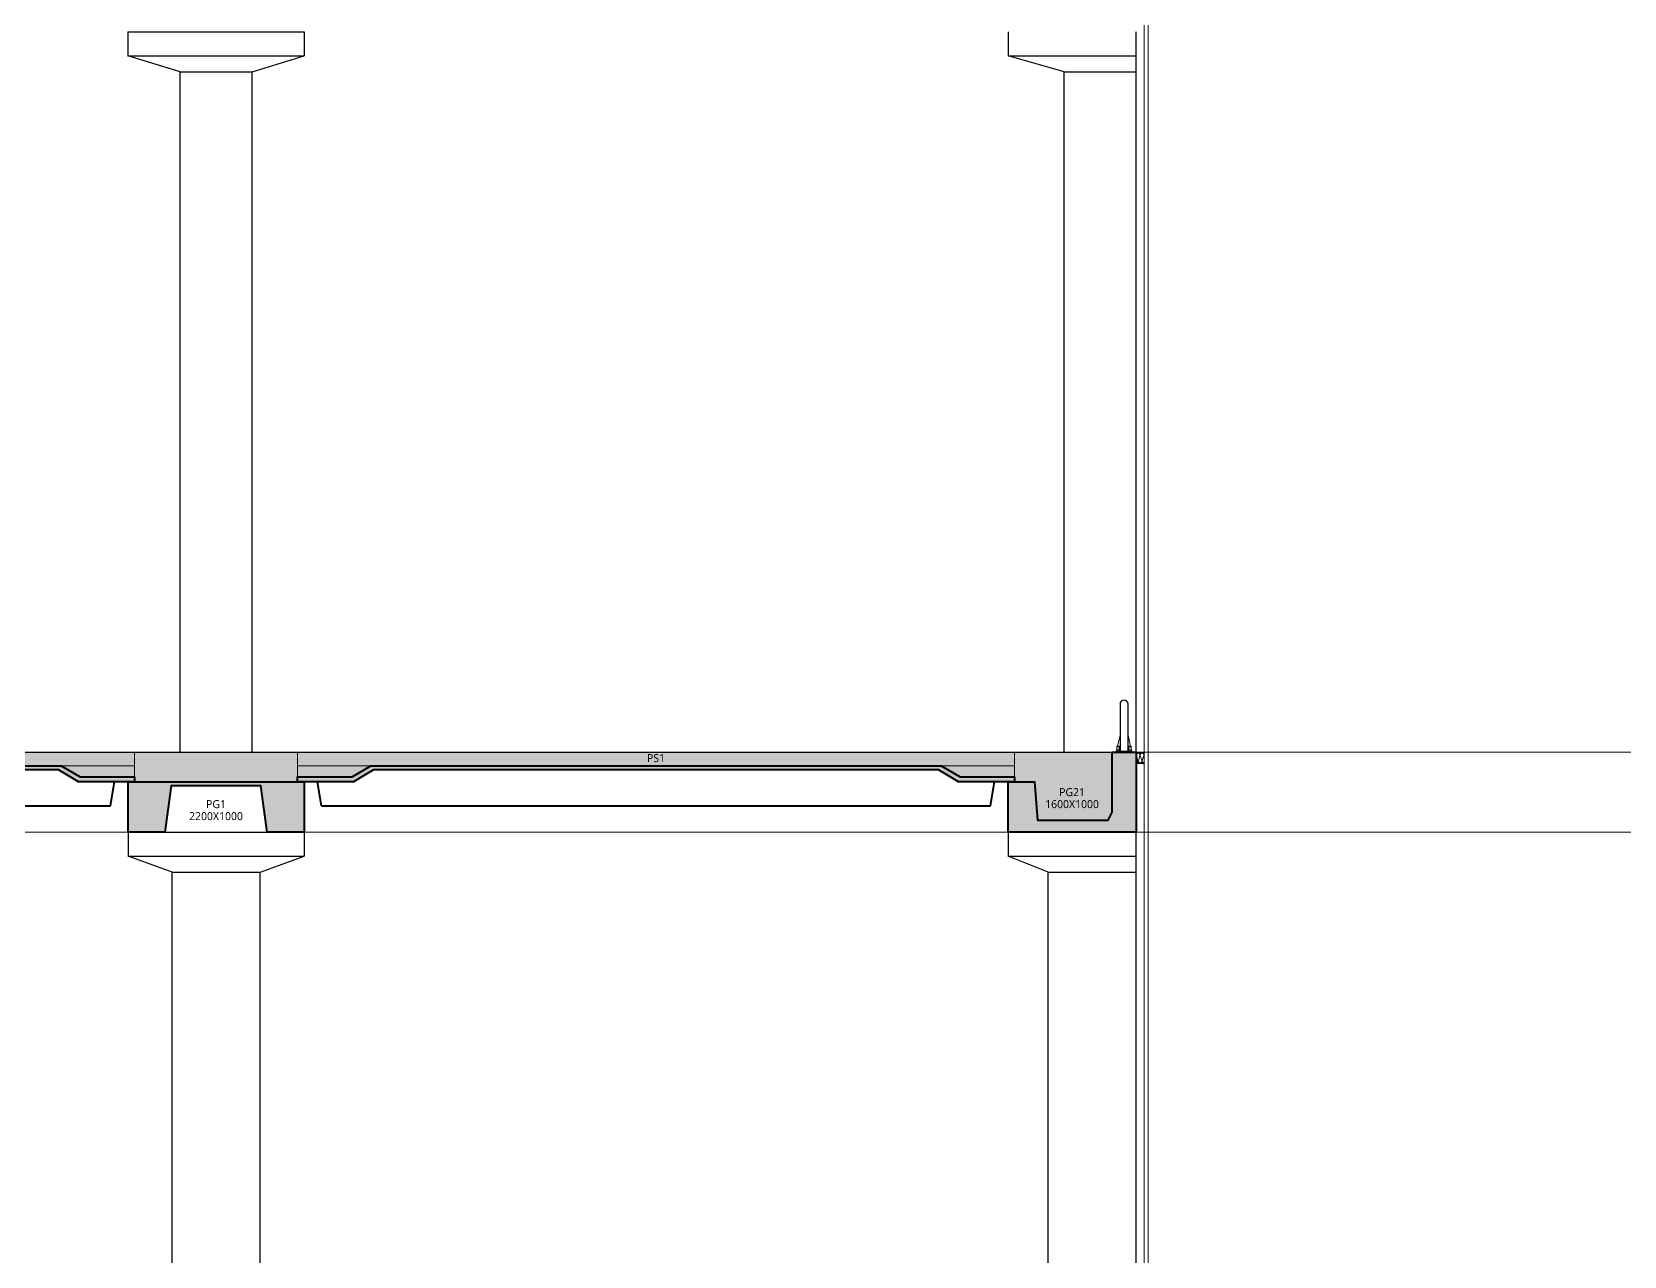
# Model space of a CAD drawing. Header units: millimetres. Extents: x 0 to 420000, y 0 to 297000.
# Drawn here: x 274711 to 294614, y 222202 to 237500 of the extents above; entities that cross this region are included whole.
import ezdxf
from ezdxf.enums import TextEntityAlignment as Align

# ---------------------------------------------------------------- set-up
doc = ezdxf.new("R2010")
doc.units = ezdxf.units.MM
for name, pattern in [('CEN', [62, 60, -1, 0, -1]), ('HID', [2, 1.1, -0.9]), ('HIDDEN', [0.375, 0.25, -0.125])]:
    doc.linetypes.add(name, pattern=pattern)
for name, color, linetype, lineweight in [('A-AXIS-LINE', 1, 'CEN', 15), ('A-CONC-LIN1', 2, 'Continuous', 40), ('A-CONC-LIN2', 7, 'Continuous', 25), ('A-ELEV-LIN2', 7, 'Continuous', 25), ('A-ELEV-LIN3', 8, 'Continuous', 18), ('A-WAXM-PANL', 6, 'Continuous', 20), ('A-XXXX-INSL2', 8, 'Continuous', 18), ('A-XXXX-STL', 3, 'Continuous', 25), ('A-XXXX-WAT1', 9, 'HID', 20)]:
    doc.layers.add(name, color=color, linetype=linetype, lineweight=lineweight)
for name, color, linetype in [('A-CONC-SOLD', 253, 'CEN'), ('A-ELEV-PATT', 252, 'Continuous'), ('A-XXXX-SOLD', 252, 'Continuous')]:
    doc.layers.add(name, color=color, linetype=linetype)
doc.layers.add('A-XXXX-NPLT', color=144, linetype='Continuous', lineweight=15, plot=False)
doc.styles.add('맑은고딕', font='')
doc.styles.get('맑은고딕').set_extended_font_data('Malgun Gothic')

# ---------------------------------------------------------------- blocks, each defined once
blk = doc.blocks.new('axis(220316)')
at = {"layer": 'A-AXIS-LINE', "ltscale": 1000}
for p, q in [((4631788.1, -371118.7), (4955413.1, -371118.7)), ((4631788.1, -372118.7), (4955413.1, -372118.7))]:
    blk.add_line(p, q, dxfattribs=at)
blk = doc.blocks.new('횡9층')
at = {"layer": 'A-ELEV-LIN2'}
for p, q in [((4877501, -238069), (4879701, -238069)), ((4877501, -238069), (4877501, -238369)), ((4879701, -238069), (4879701, -238369)), ((4888501, -238069), (4888501, -238369)), ((4890101, -247069), (4890101, -238069)), ((4877501, -238369), (4879701, -238369)), ((4878151, -238569), (4877501, -238369)), ((4879051, -238569), (4879701, -238369)), ((4888501, -238369), (4890101, -238369)), ((4889201, -238569), (4888501, -238369)), ((4878151, -247069), (4878151, -238569)), ((4878151, -238569), (4879051, -238569)), ((4879051, -247069), (4879051, -238569)), ((4889201, -247069), (4889201, -238569)), ((4889201, -238569), (4890101, -238569))]:
    blk.add_line(p, q, dxfattribs=at)
at = {"layer": 'A-WAXM-PANL'}
for p, q in [((4890201, -247069), (4890201, -236769)), ((4890251, -247069), (4890251, -236769))]:
    blk.add_line(p, q, dxfattribs=at)
blk = doc.blocks.new('PG1')
at = {"layer": 'A-CONC-SOLD'}
h = blk.add_hatch(color=256, dxfattribs=at)
h.dxf.hatch_style = 1
h.paths.add_polyline_path([(4800581, -237069), (4800581, -237439), (4802621, -237439), (4802621, -237069)])
h = blk.add_hatch(color=256, dxfattribs=at)
h.dxf.hatch_style = 1
h.paths.add_polyline_path([(4800501, -238069), (4800501, -237439), (4802701, -237439), (4802701, -238069), (4802241, -238069), (4802161, -237489), (4801041, -237489), (4800961, -238069)])
at = {"layer": 'A-CONC-LIN1'}
blk.add_lwpolyline([(4800501, -238069), (4800501, -237439), (4802701, -237439), (4802701, -238069), (4802241, -238069), (4802161, -237489), (4801041, -237489), (4800961, -238069), (4800501, -238069)], dxfattribs=at)
at = {"layer": 'A-CONC-LIN2'}
blk.add_line((4800581, -237069), (4802621, -237069), dxfattribs=at)
at = {"layer": 'A-XXXX-NPLT'}
blk.add_lwpolyline([(4802701, -238069), (4800501, -238069), (4800501, -237439), (4800581, -237439), (4800581, -237069), (4802621, -237069), (4802621, -237439), (4802701, -237439)], close=True, dxfattribs=at)
at = {"layer": 'A-XXXX-NPLT', "style": '맑은고딕'}
for s, p in [('2200X1000', (4801601, -237869)), ('PG1', (4801601, -237719))]:
    blk.add_text(s, height=100, dxfattribs=at).set_placement(p, align=Align.MIDDLE)
blk = doc.blocks.new('PS1_2')
at = {"layer": 'A-CONC-SOLD'}
h = blk.add_hatch(color=256, dxfattribs=at)
h.dxf.hatch_style = 1
h.paths.add_polyline_path([(1020, -310), (1020, 0), (9980, 0), (9980, -310), (9300, -310), (9063, -170), (1937, -170), (1700, -310)])
h = blk.add_hatch(color=256, dxfattribs=at)
h.dxf.hatch_style = 1
h.paths.add_polyline_path([(9980, -310), (9980, -370), (9280, -370), (9030, -220), (1970, -220), (1720, -370), (1020, -370), (1020, -310), (1700, -310), (1937, -170), (9063, -170), (9300, -310)])
at = {"layer": 'A-CONC-LIN1', "color": 2}
for p, q in [((1320, -670), (1270, -370)), ((9680, -670), (9730, -370)), ((1320, -670), (9680, -670))]:
    blk.add_line(p, q, dxfattribs=at)
blk.add_lwpolyline([(9980, -310), (9980, -370), (9280, -370), (9030, -220), (1970, -220), (1720, -370), (1020, -370), (1020, -310), (1700, -310), (1937, -170), (9063, -170), (9300, -310)], close=True, dxfattribs=at)
at = {"layer": 'A-CONC-LIN2'}
blk.add_line((1020, 0), (9980, 0), dxfattribs=at)
at = {"layer": 'A-XXXX-NPLT'}
for p, q in [((1937, -170), (1020, -170)), ((9063, -170), (9980, -170))]:
    blk.add_line(p, q, dxfattribs=at)
at = {"layer": 'A-XXXX-NPLT', "style": '맑은고딕'}
blk.add_text('PS1', height=100, dxfattribs=at).set_placement((5500, -75), align=Align.MIDDLE)
blk = doc.blocks.new('PG21')
at = {"layer": 'A-CONC-SOLD'}
h = blk.add_hatch(color=256, dxfattribs=at)
h.dxf.hatch_style = 1
h.paths.add_polyline_path([(4800501, -238069), (4802101, -238069), (4802101, -237069), (4801801, -237069), (4801801, -237819), (4801751, -237919), (4800871, -237919), (4800831, -237439), (4800501, -237439)])
h = blk.add_hatch(color=256, dxfattribs=at)
h.dxf.hatch_style = 1
h.paths.add_polyline_path([(4800581, -237069), (4800581, -237439), (4800831, -237439), (4800871, -237919), (4801751, -237919), (4801801, -237819), (4801801, -237069)])
at = {"layer": 'A-CONC-LIN1'}
blk.add_lwpolyline([(4802101, -237069), (4802101, -238069), (4800501, -238069), (4800501, -237439), (4800831, -237439), (4800871, -237919), (4801751, -237919), (4801801, -237819), (4801801, -237069), (4802101, -237069)], dxfattribs=at)
at = {"layer": 'A-CONC-LIN2'}
blk.add_line((4800581, -237069), (4801801, -237069), dxfattribs=at)
at = {"layer": 'A-XXXX-NPLT'}
blk.add_lwpolyline([(4800501, -237439), (4800501, -238069), (4802101, -238069), (4802101, -237069), (4800581, -237069), (4800581, -237439), (4800501, -237439)], dxfattribs=at)
at = {"layer": 'A-XXXX-NPLT', "style": '맑은고딕'}
for s, p in [('PG21', (4801301, -237569)), ('1600X1000', (4801301, -237719))]:
    blk.add_text(s, height=100, dxfattribs=at).set_placement(p, align=Align.MIDDLE)
blk = doc.blocks.new('층간방화')
at = {"layer": 'A-XXXX-SOLD', "ltscale": 0.5}
h = blk.add_hatch(dxfattribs=at)
h.set_pattern_fill('블럭단면', color=256)
h.set_pattern_definition([(45, (-3966029.7908, -207540.3616), (-0.70710678119, 0.70710678119), []), (135, (-3966029.7908, -207540.3616), (-0.70710678119, -0.70710678119), [])])
h.paths.add_polyline_path([(0, -12), (0, 1), (-3, 1), (-3, -9), (-97, -9), (-97, 1), (-100, 1), (-100, -12)])
h.paths.add_polyline_path([(0, -137), (0, -150), (-3, -150), (-3, -140), (-97, -140), (-97, -150), (-100, -150), (-100, -137)])
at = {"layer": 'A-ELEV-PATT', "color": 5}
for points in [[(0, -12), (0, 1), (-3, 1), (-3, -9), (-97, -9), (-97, 1), (-100, 1), (-100, -12)], [(0, -137), (0, -150), (-3, -150), (-3, -140), (-97, -140), (-97, -150), (-100, -150), (-100, -137)]]:
    blk.add_lwpolyline(points, close=True, dxfattribs=at)
at = {"layer": 'A-XXXX-INSL2'}
blk.add_lwpolyline([(-100, -136, 0.509267), (-78, -106), (-97, -42, -1.37259), (-53, -42), (-72, -106, 1.37259), (-29, -106), (-48, -42, -1.37259), (-4, -42), (-23, -106, 0.509267), (-1, -136)], format="xyb", dxfattribs=at)
at = {"layer": 'A-XXXX-STL', "linetype": 'HIDDEN', "ltscale": 0.1}
blk.add_lwpolyline([(47, 0), (47, 1), (-1, 1), (-1, -136), (-100, -136), (-100, -137), (0, -137), (0, 0)], close=True, dxfattribs=at)
blk = doc.blocks.new('기준층(횡)')
at = {"layer": 'A-ELEV-LIN2'}
for p, q in [((275913, 207500), (278113, 207500)), ((275913, 207500), (275913, 207200)), ((278113, 207500), (278113, 207200)), ((286913, 207500), (288513, 207500)), ((286913, 207500), (286913, 207200)), ((288513, 198500), (288513, 207500)), ((275913, 207200), (278113, 207200)), ((276463, 207000), (275913, 207200)), ((277563, 207000), (278113, 207200)), ((286913, 207200), (288513, 207200)), ((287413, 207000), (286913, 207200)), ((276463, 207000), (277563, 207000)), ((276463, 198500), (276463, 207000)), ((277563, 198500), (277563, 207000)), ((287413, 207000), (288513, 207000)), ((287413, 198500), (287413, 207000))]:
    blk.add_line(p, q, dxfattribs=at)
at = {"layer": 'A-WAXM-PANL'}
for p, q in [((288613, 198500), (288613, 208500)), ((288663, 198500), (288663, 208500))]:
    blk.add_line(p, q, dxfattribs=at)
for p in [(266013, 208500), (277013, 208500)]:
    blk.add_blockref('PS1_2', p)
at = {"layer": 'A-CONC-LIN1'}
for name, p in [('PG1', (-4524588, 445569)), ('PG21', (-4513588, 445569))]:
    blk.add_blockref(name, p, dxfattribs=at)
at = {"layer": 'A-XXXX-INSL2', "ltscale": 0.5, "xscale": -1}
blk.add_blockref('층간방화', (288513, 208500), dxfattribs=at)
blk = doc.blocks.new('추락방지볼라드')
at = {"layer": 'A-ELEV-LIN2'}
for p, q in [((-100, 10), (100, 10)), ((-100, 0), (-100, 10)), ((-100, 0), (100, 0)), ((100, 0), (100, 10))]:
    blk.add_line(p, q, dxfattribs=at)
for points in [[(-50, 600), (-50, 10)], [(50, 10), (50, 600)]]:
    blk.add_lwpolyline(points, dxfattribs=at)
blk.add_arc((0, 600), 50, 0, 180, dxfattribs=at)
at = {"layer": 'A-ELEV-LIN3'}
for p, q in [((-50, 210), (-81, 73)), ((50, 210), (81, 73)), ((-99, 12), (-99, 10)), ((-99, 12), (-50, 12)), ((-94, 28), (-54, 28)), ((-94, 28), (-94, 12)), ((-85, 73), (-88, 71)), ((-88, 71), (-88, 12)), ((-88, 71), (-61, 70)), ((-88, 67), (-61, 66)), ((-88, 64), (-61, 62)), ((-85, 73), (-63, 73)), ((-63, 73), (-61, 71)), ((-61, 71), (-61, 12)), ((-54, 28), (-54, 12)), ((-50, 12), (-50, 10)), ((50, 12), (50, 10)), ((99, 12), (50, 12)), ((94, 28), (54, 28)), ((54, 28), (54, 12)), ((63, 73), (61, 71)), ((61, 71), (61, 12)), ((88, 71), (61, 70)), ((88, 67), (61, 66)), ((88, 64), (61, 62)), ((85, 73), (63, 73)), ((85, 73), (88, 71)), ((88, 71), (88, 12)), ((94, 28), (94, 12)), ((99, 12), (99, 10))]:
    blk.add_line(p, q, dxfattribs=at)

msp = doc.modelspace()

# ---------------------------------------------------------------- block references
msp.add_blockref('추락방지볼라드', (288362.5, 228500))
at = {"layer": 'A-AXIS-LINE'}
msp.add_blockref('axis(220316)', (-4581588.1, 599618.7), dxfattribs=at)
at = {"layer": 'A-CONC-LIN1'}
msp.add_blockref('횡9층', (-4601588.1, 475568.7), dxfattribs=at)
at = {"layer": 'A-XXXX-WAT1'}
msp.add_blockref('기준층(횡)', (0, 20000), dxfattribs=at)

doc.saveas('drawing.dxf')
